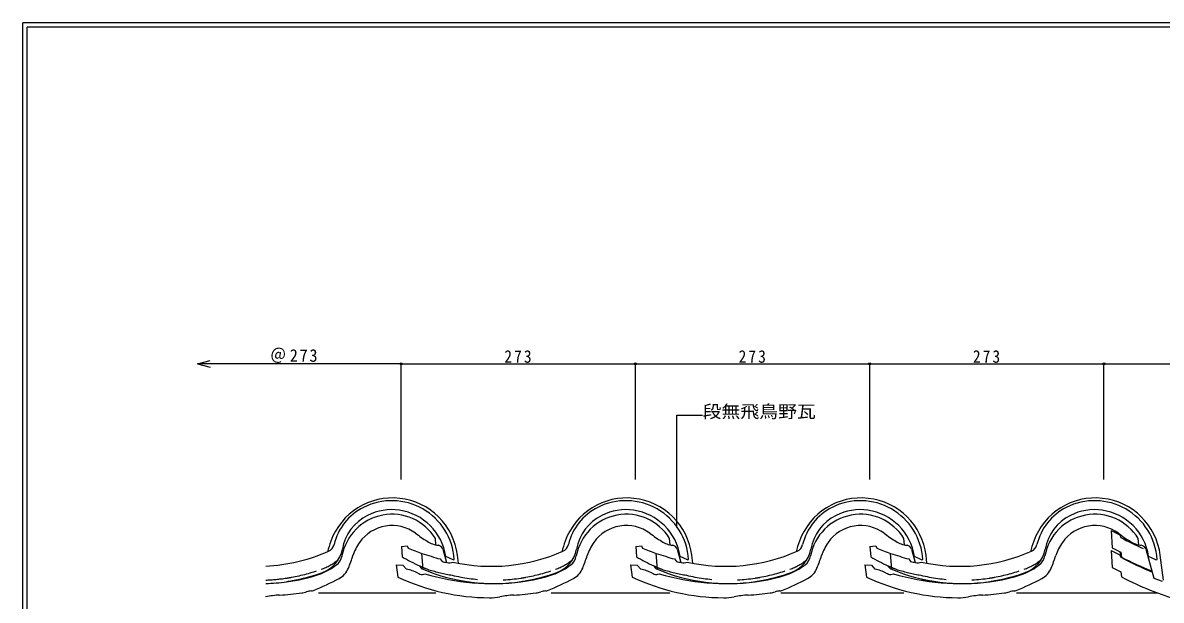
# Model space of a CAD drawing. Units: millimetres, scale not verified. Extents: x -1898 to 2142, y -2692 to 1538.
# Drawn here: x -1898 to -572, y -2015 to -1342 of the extents above; entities that cross this region are included whole.
import ezdxf
from ezdxf.enums import TextEntityAlignment as Align

# ---------------------------------------------------------------- set-up
doc = ezdxf.new("R2010")
doc.units = ezdxf.units.MM
doc.header["$LTSCALE"] = 5
doc.header["$PDMODE"] = 32
doc.header["$PDSIZE"] = 2.5
doc.linetypes.add('DASHED_SPACED', pattern=[12, 6, -6])
doc.layers.add('0-A', color=7, linetype='Continuous', lineweight=25)
doc.styles.add('ＭＳ ゴシック', font='')
doc.styles.get('ＭＳ ゴシック').set_extended_font_data('MS Gothic')

msp = doc.modelspace()

# ---------------------------------------------------------------- linework, layer by layer
at = {"layer": '0-A'}
for p, q in [((-1898.193, -2691.853), (-1898.193, -1341.853)), ((91.806, -1341.853), (-1898.193, -1341.853)), ((-1553.72, -2006.323), (-1416.741, -2006.323)), ((-1282.587, -2006.323), (-1144.196, -2006.323)), ((-1014.919, -2006.323), (-871.668, -2006.323)), ((-740.214, -2006.323), (-575.565, -2006.323))]:
    msp.add_line(p, q, dxfattribs=at)
at = {"layer": '0-A', "color": 2}
for p, q in [((-1893.194, -2686.853), (-1893.194, -1346.853)), ((86.806, -1346.853), (-1893.194, -1346.853)), ((-629.817, -1933.748), (-628.817, -1953.748)), ((-629.817, -1933.748), (-619.817, -1938.748)), ((-1416.898, -1950.306), (-1417.431, -1942.879)), ((-1143.898, -1950.306), (-1144.431, -1942.879)), ((-870.898, -1950.306), (-871.431, -1942.879)), ((-619.817, -1938.748), (-618.817, -1941.748)), ((-597.898, -1950.306), (-598.431, -1942.879)), ((-1456.995, -1952.033), (-1450.107, -1951.529)), ((-1456.995, -1952.033), (-1456.102, -1964.236)), ((-1450.107, -1951.529), (-1449.159, -1954.226)), ((-1431.656, -1978.796), (-1433.016, -1960.202)), ((-1408.59, -1955.366), (-1404.329, -1970.922)), ((-1390.554, -1971.716), (-1391.702, -1962.495)), ((-1183.995, -1952.033), (-1177.107, -1951.529)), ((-1183.995, -1952.033), (-1183.102, -1964.236)), ((-1177.107, -1951.529), (-1176.159, -1954.226)), ((-1158.656, -1978.796), (-1160.016, -1960.202)), ((-1135.59, -1955.366), (-1131.329, -1970.922)), ((-1117.554, -1971.716), (-1118.702, -1962.495)), ((-910.995, -1952.033), (-904.107, -1951.529)), ((-910.995, -1952.033), (-910.102, -1964.236)), ((-904.107, -1951.529), (-903.159, -1954.226)), ((-885.656, -1978.796), (-887.016, -1960.202)), ((-862.59, -1955.366), (-858.329, -1970.922)), ((-844.554, -1971.716), (-845.702, -1962.495)), ((-629.817, -1956.748), (-628.817, -1976.748)), ((-619.817, -1958.768), (-618.816, -1961.768)), ((-589.59, -1955.366), (-580.319, -1989.212)), ((-569.121, -1991.27), (-572.702, -1962.495)), ((-1463.124, -1973.738), (-1455.325, -1973.798)), ((-1463.124, -1973.738), (-1461.089, -1987.833)), ((-1455.325, -1973.798), (-1451.169, -1978.575)), ((-1411.656, -1966.749), (-1409.584, -1969.583)), ((-1396.792, -1967.846), (-1405.249, -1963.75)), ((-1396.792, -1967.846), (-1395.337, -1967.172)), ((-1190.124, -1973.738), (-1182.325, -1973.798)), ((-1190.124, -1973.738), (-1188.089, -1987.833)), ((-1182.325, -1973.798), (-1178.169, -1978.575)), ((-1138.656, -1966.749), (-1136.584, -1969.583)), ((-1123.792, -1967.846), (-1132.249, -1963.75)), ((-1123.792, -1967.846), (-1122.337, -1967.172)), ((-917.124, -1973.738), (-909.325, -1973.798)), ((-917.124, -1973.738), (-915.089, -1987.833)), ((-909.325, -1973.798), (-905.169, -1978.575)), ((-865.656, -1966.749), (-863.584, -1969.583)), ((-850.792, -1967.846), (-859.249, -1963.75)), ((-850.792, -1967.846), (-849.337, -1967.172)), ((-577.792, -1967.846), (-586.249, -1963.75)), ((-577.792, -1967.846), (-576.337, -1967.172)), ((-580.319, -1989.212), (-570.703, -1992.702)), ((-851.417, -1989.902), (-843.703, -1992.702)), ((-842.651, -1991.75), (-843.703, -1992.702))]:
    msp.add_line(p, q, dxfattribs=at)
at = {"layer": '0-A', "color": 6}
for p, q in [((-1694.485, -1739.316), (-1679.996, -1743.199)), ((-1457.317, -1874.316), (-1457.317, -1739.316)), ((-1457.317, -1739.316), (-1184.317, -1739.316)), ((-1184.317, -1874.316), (-1184.317, -1739.316)), ((-1184.317, -1739.316), (-911.316, -1739.316)), ((-911.316, -1874.316), (-911.316, -1739.316)), ((-911.316, -1739.316), (-638.317, -1739.316)), ((-638.317, -1874.316), (-638.317, -1739.316)), ((-638.317, -1739.316), (-365.317, -1739.316)), ((-1136.04, -1799.136), (-1106.04, -1799.136)), ((-1136.04, -1930.149), (-1136.04, -1799.136))]:
    msp.add_line(p, q, dxfattribs=at)
msp.add_lwpolyline([(-1457.317, -1739.316), (-1694.485, -1739.316), (-1679.996, -1735.434)], dxfattribs=at)
at = {"layer": '0-A', "color": 2}
for points in [[(-629.817, -1956.748), (-619.817, -1961.748), (-618.816, -1964.748)], [(-628.817, -1953.748), (-618.816, -1958.747), (-617.817, -1964.747)], [(-628.817, -1976.748), (-618.816, -1981.747), (-617.817, -1987.747)]]:
    msp.add_lwpolyline(points, dxfattribs=at)
for centre, radius, start, end in [((-1467.426, -1971.918), 76.309, 7.09399, 160.16903), ((-1194.426, -1971.918), 76.309, 7.09399, 160.16903), ((-921.426, -1971.918), 76.309, 7.09399, 160.16903), ((-648.426, -1971.918), 76.309, 7.09399, 160.16903), ((-1471.872, -1964.919), 65.302, 116.68221, 166.7978), ((-1468.343, -1971.941), 73.161, 3.73732, 116.68221), ((-1468.343, -1971.941), 62.68, 81.78899, 116.68221), ((-1468.529, -1973.236), 63.988, 8.52537, 81.78899), ((-1198.872, -1964.919), 65.302, 116.68221, 166.7978), ((-1195.343, -1971.941), 73.161, 3.73732, 116.68221), ((-1195.343, -1971.941), 62.68, 81.78899, 116.68221), ((-1195.529, -1973.236), 63.988, 8.52537, 81.78899), ((-925.872, -1964.919), 65.302, 116.68221, 166.7978), ((-922.343, -1971.941), 73.161, 3.73732, 116.68221), ((-922.343, -1971.941), 62.68, 81.78899, 116.68221), ((-922.529, -1973.236), 63.988, 8.52537, 81.78899), ((-652.872, -1964.919), 65.302, 116.68221, 166.7978), ((-649.343, -1971.941), 73.161, 3.73732, 116.68221), ((-649.343, -1971.941), 62.68, 81.78899, 116.68221), ((-649.529, -1973.236), 63.988, 8.52537, 81.78899), ((-1467.915, -1973.938), 59.273, 31.60086, 169.5837), ((-1471.872, -1964.919), 54.82, 116.68221, 169.75917), ((-1194.915, -1973.938), 59.273, 31.60086, 169.5837), ((-1198.872, -1964.919), 54.82, 116.68221, 169.75917), ((-921.915, -1973.938), 59.273, 31.60086, 169.5837), ((-925.872, -1964.919), 54.82, 116.68221, 169.75917), ((-648.915, -1973.938), 59.273, 31.60086, 169.5837), ((-652.872, -1964.919), 54.82, 116.68221, 169.75917), ((-1467.915, -1973.938), 46.186, 53.57706, 145.07296), ((-1291.526, -1734.89), 250.895, 233.57706, 237.34308), ((-1194.915, -1973.938), 46.186, 53.57706, 145.07296), ((-1018.526, -1734.89), 250.895, 233.57706, 237.34308), ((-921.915, -1973.938), 46.186, 53.57706, 145.07296), ((-745.526, -1734.89), 250.895, 233.57706, 237.34308), ((-648.915, -1973.938), 46.186, 53.57706, 145.07296), ((-472.526, -1734.89), 250.895, 233.57706, 237.34308), ((-1392.074, -1999.093), 156.411, 160.16903, 164.8579), ((-1546.363, -1947.444), 11.212, 293.89128, 346.7978), ((-1457.817, -1980.99), 58.502, 145.07296, 161.84575), ((-1410.014, -1919.76), 31.313, 237.34308, 263.00632), ((-1119.074, -1999.093), 156.411, 160.16903, 164.8579), ((-1273.363, -1947.444), 11.212, 293.89128, 346.7978), ((-1184.817, -1980.99), 58.502, 145.07296, 161.84575), ((-1137.014, -1919.76), 31.313, 237.34308, 263.00632), ((-846.074, -1999.093), 156.411, 160.16903, 164.8579), ((-1000.363, -1947.444), 11.212, 293.89128, 346.7978), ((-911.817, -1980.99), 58.502, 145.07296, 161.84575), ((-864.014, -1919.76), 31.313, 237.34308, 263.00632), ((-573.074, -1999.093), 156.411, 160.16903, 164.8579), ((-727.363, -1947.444), 11.212, 293.89128, 346.7978), ((-638.817, -1980.99), 58.502, 145.07296, 161.84575), ((-425.406, -1578.149), 411.839, 241.98993, 246.03172), ((-591.014, -1919.76), 31.313, 237.34308, 263.00632), ((-1625.167, -1769.54), 205.788, 272.8052, 293.89128), ((-1561.065, -1948.805), 35.817, 289.67612, 349.75917), ((-1542.784, -1960.175), 16.851, 306.92124, 349.5837), ((-1732.186, -1891.024), 230.24, 337.95905, 341.84575), ((-1321.032, -1632.935), 345.896, 248.25842, 251.11011), ((-1321.032, -1632.935), 345.896, 251.11011, 254.81139), ((-1414.583, -1957.007), 6.213, 15.31812, 83.00632), ((-1352.167, -1769.54), 205.788, 257.41222, 293.89128), ((-1288.065, -1948.805), 35.817, 289.67612, 349.75917), ((-1269.784, -1960.175), 16.851, 306.92124, 349.5837), ((-1459.186, -1891.024), 230.24, 337.95905, 341.84575), ((-1048.032, -1632.935), 345.896, 248.25842, 251.11011), ((-1048.032, -1632.935), 345.896, 251.11011, 254.81139), ((-1141.583, -1957.007), 6.213, 15.31812, 83.00632), ((-1079.167, -1769.54), 205.788, 257.41222, 293.89128), ((-1015.065, -1948.805), 35.817, 289.67612, 349.75917), ((-996.784, -1960.175), 16.851, 306.92124, 349.5837), ((-1186.186, -1891.024), 230.24, 337.95905, 341.84575), ((-775.032, -1632.935), 345.896, 248.25842, 251.11011), ((-775.032, -1632.935), 345.896, 251.11011, 254.81139), ((-868.583, -1957.007), 6.213, 15.31812, 83.00632), ((-806.167, -1769.54), 205.788, 257.41222, 293.89128), ((-742.065, -1948.805), 35.817, 289.67612, 349.75917), ((-723.784, -1960.175), 16.851, 306.92124, 349.5837), ((-913.186, -1891.024), 230.24, 337.95905, 341.84575), ((-595.583, -1957.007), 6.213, 15.31812, 83.00632), ((-1580.098, -1910.515), 78.967, 291.62864, 306.92124), ((-1349.24, -1783.051), 210.351, 239.46832, 245.63569), ((-1428.342, -1970.924), 8.541, 205.99904, 247.16724), ((-1321.032, -1632.935), 348.1, 255.26265, 256.21399), ((-1401.412, -1960.53), 10.788, 256.21399, 294.04841), ((-1307.098, -1910.515), 78.967, 291.62864, 306.92124), ((-1076.24, -1783.051), 210.351, 239.46832, 245.63569), ((-1155.342, -1970.924), 8.541, 205.99904, 247.16724), ((-1048.032, -1632.935), 348.1, 255.26265, 256.21399), ((-1128.412, -1960.53), 10.788, 256.21399, 294.04841), ((-1034.098, -1910.515), 78.967, 291.62864, 306.92124), ((-803.24, -1783.051), 210.351, 239.46832, 245.63569), ((-882.342, -1970.924), 8.541, 205.99904, 247.16724), ((-775.032, -1632.935), 348.1, 255.26265, 256.21399), ((-855.412, -1960.53), 10.788, 256.21399, 294.04841), ((-761.098, -1910.515), 78.967, 291.62864, 306.92124), ((-425.406, -1601.149), 411.839, 241.98993, 247.68739), ((-446.489, -1632.386), 373.922, 242.72958, 248.68295), ((-1612.336, -1815.002), 179.736, 276.91055, 289.48191), ((-1625.167, -1769.54), 226.198, 280.39616, 289.67612), ((-1694.607, -1678.318), 352.167, 292.54042, 297.93792), ((-1565.709, -1946.806), 39.928, 289.48191, 291.62864), ((-1555.108, -1976.77), 8.144, 289.48191, 313.01034), ((-1540.69, -1968.553), 23.645, 297.93792, 337.95905), ((-1353.235, -1758.832), 253.128, 244.78076, 269.72879), ((-1459.742, -2024.13), 46.354, 61.95436, 79.34243), ((-1425.417, -1959.698), 26.651, 241.95436, 247.68009), ((-1432.962, -1978.077), 6.783, 247.68009, 299.44847), ((-1349.24, -1783.051), 212.388, 247.16724, 278.63424), ((-1350.928, -1719.357), 276.082, 253.43759, 276.91055), ((-1339.336, -1815.002), 179.736, 276.91055, 289.48191), ((-1352.167, -1769.54), 226.198, 280.39616, 289.67612), ((-1421.607, -1678.318), 352.167, 292.54042, 297.93792), ((-1292.709, -1946.806), 39.928, 289.48191, 291.62864), ((-1282.108, -1976.77), 8.144, 289.48191, 313.01034), ((-1267.69, -1968.553), 23.645, 297.93792, 337.95905), ((-1080.235, -1758.832), 253.128, 244.78076, 269.72879), ((-1186.742, -2024.13), 46.354, 61.95436, 79.34243), ((-1152.417, -1959.698), 26.651, 241.95436, 247.68009), ((-1159.962, -1978.077), 6.783, 247.68009, 299.44847), ((-1076.24, -1783.051), 212.388, 247.16724, 278.63424), ((-1077.928, -1719.357), 276.082, 253.43759, 276.91055), ((-1066.336, -1815.002), 179.736, 276.91055, 289.48191), ((-1079.167, -1769.54), 226.198, 280.39616, 289.67612), ((-1148.607, -1678.318), 352.167, 292.54042, 297.93792), ((-1019.709, -1946.806), 39.928, 289.48191, 291.62864), ((-1009.108, -1976.77), 8.144, 289.48191, 313.01034), ((-994.69, -1968.553), 23.645, 297.93792, 337.95905), ((-807.235, -1758.832), 253.128, 244.78076, 269.72879), ((-913.742, -2024.13), 46.354, 61.95436, 79.34243), ((-879.417, -1959.698), 26.651, 241.95436, 247.68009), ((-886.962, -1978.077), 6.783, 247.68009, 299.44847), ((-803.24, -1783.051), 212.388, 247.16724, 278.63424), ((-804.928, -1719.357), 276.082, 253.43759, 276.91055), ((-793.336, -1815.002), 179.736, 276.91055, 289.48191), ((-806.167, -1769.54), 226.198, 280.39616, 289.67612), ((-875.607, -1678.318), 352.167, 292.54042, 297.93792), ((-746.709, -1946.806), 39.928, 289.48191, 291.62864), ((-736.108, -1976.77), 8.144, 289.48191, 313.01034), ((-721.69, -1968.553), 23.645, 297.93792, 337.95905), ((-446.489, -1655.386), 373.922, 242.72958, 253.95847), ((-1623.928, -1719.357), 276.082, 271.83328, 276.91055), ((-1620.089, -1797.222), 198.054, 278.63424, 280.39616), ((-1347.089, -1797.222), 198.054, 278.63424, 280.39616), ((-1074.089, -1797.222), 198.054, 278.63424, 280.39616), ((-801.089, -1797.222), 198.054, 278.63424, 280.39616), ((-1593.217, -2123.286), 114.605, 92.83411, 101.03745), ((-1611.942, -1745.041), 264.103, 272.83411, 278.45728), ((-1578.129, -1972.454), 34.191, 278.45728, 288.02749), ((-1561.692, -2022.957), 18.92, 90.45613, 108.02749), ((-1561.89, -1998.087), 5.951, 270.45613, 292.54042), ((-1354.137, -1949.39), 62.569, 269.72879, 281.03745), ((-1320.217, -2123.286), 114.605, 92.83411, 101.03745), ((-1338.942, -1745.041), 264.103, 272.83411, 278.45728), ((-1305.129, -1972.454), 34.191, 278.45728, 288.02749), ((-1288.692, -2022.957), 18.92, 90.45613, 108.02749), ((-1288.89, -1998.087), 5.951, 270.45613, 292.54042), ((-1081.137, -1949.39), 62.569, 269.72879, 281.03745), ((-1047.217, -2123.286), 114.605, 92.83411, 101.03745), ((-1065.942, -1745.041), 264.103, 272.83411, 278.45728), ((-1032.129, -1972.454), 34.191, 278.45728, 288.02749), ((-1015.692, -2022.957), 18.92, 90.45613, 108.02749), ((-1015.89, -1998.087), 5.951, 270.45613, 292.54042), ((-808.137, -1949.39), 62.569, 269.72879, 281.03745), ((-774.217, -2123.286), 114.605, 92.83411, 101.03745), ((-792.942, -1745.041), 264.103, 272.83411, 278.45728), ((-759.129, -1972.454), 34.191, 278.45728, 288.02749), ((-742.692, -2022.957), 18.92, 90.45613, 108.02749), ((-742.89, -1998.087), 5.951, 270.45613, 292.54042)]:
    msp.add_arc(centre, radius, start, end, dxfattribs=at)
at = {"layer": '0-A', "color": 2, "linetype": 'DASHED_SPACED'}
for centre, radius, start, end in [((-1573.047, -1915.296), 67.403, 289.67612, 309.01004), ((-1349.24, -1783.051), 210.351, 245.63569, 248.84164), ((-1300.047, -1915.296), 67.403, 289.67612, 309.01004), ((-1076.24, -1783.051), 210.351, 245.63569, 248.84164), ((-1027.047, -1915.296), 67.403, 289.67612, 309.01004), ((-803.24, -1783.051), 210.351, 245.63569, 248.84164), ((-754.047, -1915.296), 67.403, 289.67612, 309.01004), ((-1622.24, -1783.051), 208.388, 271.96476, 278.63424), ((-1620.089, -1797.222), 194.054, 278.63424, 280.39616), ((-1625.167, -1769.54), 222.198, 280.39616, 289.67612), ((-1353.235, -1736.528), 253.128, 253.49097, 259.8651), ((-1349.24, -1783.051), 208.388, 256.5311, 278.63424), ((-1347.089, -1797.222), 194.054, 278.63424, 280.39616), ((-1352.167, -1769.54), 222.198, 280.39616, 289.67612), ((-1080.235, -1736.528), 253.128, 253.49097, 259.8651), ((-1076.24, -1783.051), 208.388, 256.5311, 278.63424), ((-1074.089, -1797.222), 194.054, 278.63424, 280.39616), ((-1079.167, -1769.54), 222.198, 280.39616, 289.67612), ((-807.235, -1736.528), 253.128, 253.49097, 259.8651), ((-803.24, -1783.051), 208.388, 256.5311, 278.63424), ((-801.089, -1797.222), 194.054, 278.63424, 280.39616), ((-806.167, -1769.54), 222.198, 280.39616, 289.67612)]:
    msp.add_arc(centre, radius, start, end, dxfattribs=at)
at = {"layer": '0-A', "color": 6}
for p in [(-1457.317, -1739.316), (-1184.317, -1739.316), (-911.316, -1739.316), (-638.317, -1739.316)]:
    msp.add_point(p, dxfattribs=at)

# ---------------------------------------------------------------- texts
at = {"layer": '0-A', "color": 3, "style": 'ＭＳ ゴシック', "width": 1.1}
msp.add_text('段無飛鳥野瓦', height=14.66, dxfattribs=at).set_placement((-1106.04, -1806.636), align=Align.BOTTOM_LEFT)
at = {"layer": '0-A', "color": 3, "char_height": 14.66, "attachment_point": 7, "style": 'ＭＳ ゴシック'}
for s, insert in [('\\T1.21;\\W0.95;＠273', (-1610.067, -1738.316)), ('\\T1.27;\\W0.9;273', (-1337.067, -1738.316)), ('\\T1.27;\\W0.9;273', (-1064.067, -1738.316)), ('\\T1.27;\\W0.9;273', (-791.066, -1738.316))]:
    msp.add_mtext(s, dxfattribs=dict(at, insert=insert))

doc.saveas('drawing.dxf')
